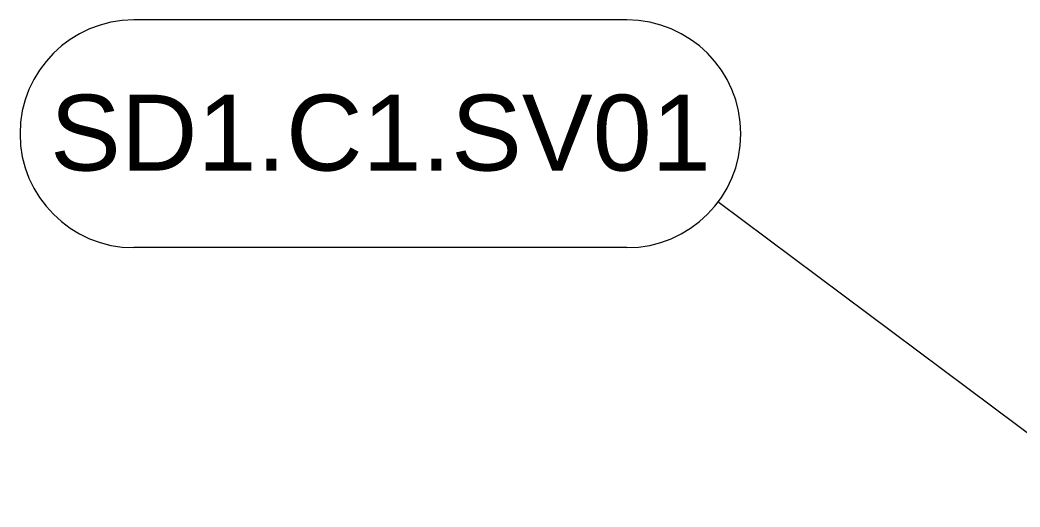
# Model space of a CAD drawing. Header units: millimetres. Extents: x -4172 to 126100, y -2 to 142133.
# Drawn here: x 82838 to 86129, y 49266 to 50870 of the extents above; entities that cross this region are included whole.
import ezdxf

# ---------------------------------------------------------------- set-up
doc = ezdxf.new("R2010")
doc.units = ezdxf.units.MM
doc.header["$LTSCALE"] = 100
doc.layers.add('Symbol', color=7, linetype='Continuous', lineweight=18)
doc.styles.add('Note Text', font='arial.ttf')

# ---------------------------------------------------------------- blocks, each defined once
blk = doc.blocks.new('Balloon26')
at = {"layer": 'Symbol'}
for p, q in [((848.354, 508.7), (832.135, 508.7)), ((862.782, 494.154), (851.346, 502.711)), ((848.354, 501.2), (832.135, 501.2)), ((863.081, 494.554), (862.482, 493.753)), ((864.783, 492.656), (863.081, 494.554)), ((862.782, 494.154), (864.783, 492.656)), ((862.482, 493.753), (864.783, 492.656))]:
    blk.add_line(p, q, dxfattribs=at)
at = {"layer": 'Symbol', "flags": 128}
blk.add_lwpolyline([(862.482, 493.753), (864.783, 492.656), (863.081, 494.554), (862.482, 493.753)], dxfattribs=at)
at = {"layer": 'Symbol'}
for centre, start, end in [((832.135, 504.95), 90, 270), ((848.354, 504.95), 270, 90)]:
    blk.add_arc(centre, 3.75, start, end, dxfattribs=at)
blk.add_solid([(862.482, 493.753), (864.783, 492.656), (863.081, 494.554), (862.482, 493.753)], dxfattribs=at)
at = {"layer": 'Symbol', "insert": (840.244, 504.971), "char_height": 2.5, "attachment_point": 5, "style": 'Note Text'}
blk.add_mtext('SD1.C1.SV01', dxfattribs=at)

msp = doc.modelspace()

# ---------------------------------------------------------------- block references
at = {"layer": 'Symbol', "xscale": 100, "yscale": 100, "zscale": 100}
msp.add_blockref('Balloon26', (0, 0), dxfattribs=at)

doc.saveas('drawing.dxf')
